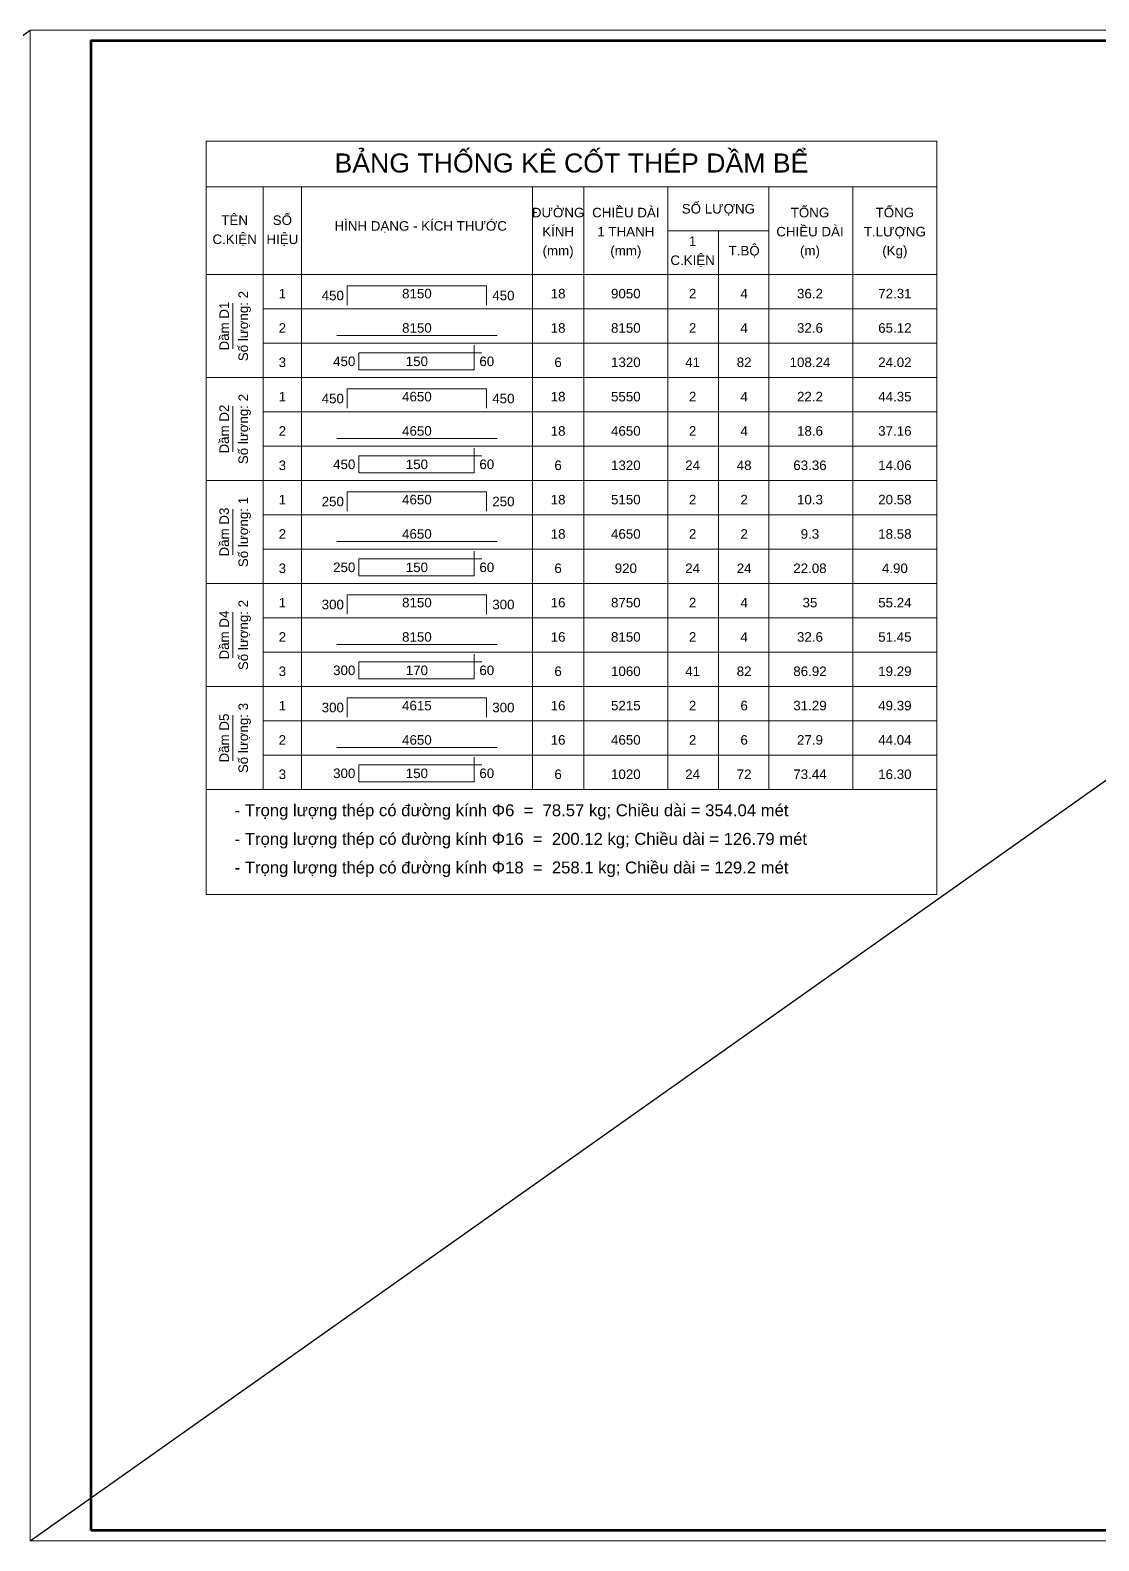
# Model space of a CAD drawing. Extents: x -192823 to 24985, y 78808 to 102574.
# Drawn here: x -8615 to 8185, y 78808 to 102568 of the extents above; entities that cross this region are included whole.
import ezdxf
from ezdxf.enums import TextEntityAlignment as Align

# ---------------------------------------------------------------- set-up
doc = ezdxf.new("R2010")
doc.units = 0
doc.header["$LTSCALE"] = 5
doc.header["$MEASUREMENT"] = 0
doc.linetypes.add('HIDDENX2', pattern=[0.75, 0.5, -0.25])
doc.layers.get('0').update_dxf_attribs({"linetype": 'CONTINUOUS', "lineweight": 25})
doc.layers.get('DEFPOINTS').update_dxf_attribs({"linetype": 'CONTINUOUS', "lineweight": 9})
for name, color, linetype, lineweight in [('Bao', 2, 'CONTINUOUS', 0), ('Khungten_LCDI', 7, 'CONTINUOUS', 25), ('LC Net thay', 7, 'CONTINUOUS', 25), ('LC Text1', 3, 'CONTINUOUS', 20), ('NetMo', 9, 'HIDDENX2', 0), ('Steel', 4, 'CONTINUOUS', 0), ('Text', 2, 'CONTINUOUS', 0), ('TextThep', 7, 'CONTINUOUS', 0)]:
    doc.layers.add(name, color=color, linetype=linetype, lineweight=lineweight)
doc.layers.add('KCS_Plotter', color=11, linetype='CONTINUOUS', plot=False)
doc.styles.add('Hoa', font='micross.ttf')
doc.styles.add('Khungten', font='', dxfattribs={"width": 0.9, "height": 5000})
doc.styles.add('Thuong', font='micross.ttf')
doc.styles.add('Title', font='', dxfattribs={"width": 0.8})
doc.styles.get('Khungten').set_extended_font_data('.VnAvantH')
doc.styles.get('Title').set_extended_font_data('.VnBlackH')

# ---------------------------------------------------------------- blocks, each defined once
blk = doc.blocks.new('ha tang Nui Beo')
at = {"layer": 'DEFPOINTS', "lineweight": 0}
blk.add_lwpolyline([(-1200, -14850), (-1200, 14850), (40800, 14850), (40800, -14850)], close=True, dxfattribs=at)
at = {"layer": 'Khungten_LCDI', "color": 5, "lineweight": 60}
blk.add_lwpolyline([(0, -14650), (0, 14650), (40600, 14650), (40600, -14650)], close=True, dxfattribs=at)
at = {"color": 7, "style": 'Khungten', "width": 0.8}
for tag, p in [('REVISION', (39499, -10746)), ('NGAYHT', (39546, -11609))]:
    blk.add_attdef(tag, text='', height=200, dxfattribs=at).set_placement(p, align=Align.CENTER)
at = {"layer": 'LC Text1', "style": 'Title', "width": 1.485915}
for tag, p, p2 in [('TENBANVE1', (36913, -8886), (40339, -8886)), ('TENBANVE2', (36913, -9562), (40339, -9562))]:
    blk.add_attdef(tag, text='', height=250, dxfattribs=at).set_placement(p, p2, align=Align.FIT)
at = {"layer": 'LC Text1', "style": 'Title', "width": 0.7}
blk.add_attdef('SOBANVE', text='', height=250, dxfattribs=at).set_placement((39562, -13896), align=Align.CENTER)

msp = doc.modelspace()

# ---------------------------------------------------------------- linework, layer by layer
at = {"layer": 'Bao'}
for p, q in [((-5850.7, 100824.9), (5639.3, 100824.9)), ((-5850.7, 100824.9), (-5850.7, 88974.9)), ((5639.3, 100824.9), (5639.3, 88974.9)), ((-5850.7, 100104.9), (5639.3, 100104.9)), ((-4950.7, 100104.9), (-4950.7, 90624.9)), ((-4350.7, 100104.9), (-4350.7, 90624.9)), ((-720.7, 100104.9), (-720.7, 90624.9)), ((89.3, 100104.9), (89.3, 90624.9)), ((1409.3, 100104.9), (1409.3, 90624.9)), ((2999.3, 100104.9), (2999.3, 90624.9)), ((4319.3, 100104.9), (4319.3, 90624.9)), ((1409.3, 99414.9), (2999.3, 99414.9)), ((2204.3, 99414.9), (2204.3, 90624.9)), ((-5850.7, 98724.9), (5639.3, 98724.9))]:
    msp.add_line(p, q, dxfattribs=at)
at = {"layer": 'KCS_Plotter'}
for p, q in [((-42215.1, 78808.2), (-8615.1, 102568.2)), ((-8615.1, 78808.2), (24984.9, 102568.2))]:
    msp.add_line(p, q, dxfattribs=at)
at = {"layer": 'NetMo'}
for p, q in [((-4950.7, 98184.9), (5639.3, 98184.9)), ((-4950.7, 97644.9), (5639.3, 97644.9)), ((-4950.7, 97104.9), (5639.3, 97104.9)), ((-4950.7, 96564.9), (5639.3, 96564.9)), ((-4950.7, 96024.9), (5639.3, 96024.9)), ((-4950.7, 95484.9), (5639.3, 95484.9)), ((-4950.7, 94944.9), (5639.3, 94944.9)), ((-4950.7, 94404.9), (5639.3, 94404.9)), ((-4950.7, 93864.9), (5639.3, 93864.9)), ((-4950.7, 93324.9), (5639.3, 93324.9)), ((-4950.7, 92784.9), (5639.3, 92784.9)), ((-4950.7, 92244.9), (5639.3, 92244.9)), ((-4950.7, 91704.9), (5639.3, 91704.9)), ((-4950.7, 91164.9), (5639.3, 91164.9)), ((-4950.7, 90624.9), (5639.3, 90624.9))]:
    msp.add_line(p, q, dxfattribs=at)
at = {"layer": 'Steel'}
for points in [[(-3630.7, 98244.9), (-3630.7, 98544.9), (-1440.7, 98544.9), (-1440.7, 98244.9)], [(-3795.7, 97764.9), (-1275.7, 97764.9)], [(-1515.7, 97494.9), (-3450.7, 97494.9), (-3450.7, 97224.9), (-1635.7, 97224.9), (-1635.7, 97614.9)], [(-3630.7, 96624.9), (-3630.7, 96924.9), (-1440.7, 96924.9), (-1440.7, 96624.9)], [(-3795.7, 96144.9), (-1275.7, 96144.9)], [(-1515.7, 95874.9), (-3450.7, 95874.9), (-3450.7, 95604.9), (-1635.7, 95604.9), (-1635.7, 95994.9)], [(-3630.7, 95004.9), (-3630.7, 95304.9), (-1440.7, 95304.9), (-1440.7, 95004.9)], [(-3795.7, 94524.9), (-1275.7, 94524.9)], [(-1515.7, 94254.9), (-3450.7, 94254.9), (-3450.7, 93984.9), (-1635.7, 93984.9), (-1635.7, 94374.9)], [(-3630.7, 93384.9), (-3630.7, 93684.9), (-1440.7, 93684.9), (-1440.7, 93384.9)], [(-3795.7, 92904.9), (-1275.7, 92904.9)], [(-1515.7, 92634.9), (-3450.7, 92634.9), (-3450.7, 92364.9), (-1635.7, 92364.9), (-1635.7, 92754.9)], [(-3630.7, 91764.9), (-3630.7, 92064.9), (-1440.7, 92064.9), (-1440.7, 91764.9)], [(-3795.7, 91284.9), (-1275.7, 91284.9)], [(-1515.7, 91014.9), (-3450.7, 91014.9), (-3450.7, 90744.9), (-1635.7, 90744.9), (-1635.7, 91134.9)]]:
    msp.add_lwpolyline(points, dxfattribs=at)
at = {"layer": 'Text'}
for p, q in [((-5430.7, 97554.9), (-5430.7, 98274.9)), ((-5850.7, 97104.9), (5639.3, 97104.9)), ((-5430.7, 95934.9), (-5430.7, 96654.9)), ((-5850.7, 95484.9), (5639.3, 95484.9)), ((-5430.7, 94314.9), (-5430.7, 95034.9)), ((-5850.7, 93864.9), (5639.3, 93864.9)), ((-5430.7, 92694.9), (-5430.7, 93414.9)), ((-5850.7, 92244.9), (5639.3, 92244.9)), ((-5430.7, 91074.9), (-5430.7, 91794.9)), ((-5850.7, 90624.9), (5639.3, 90624.9)), ((-5850.7, 90624.9), (5639.3, 90624.9)), ((-5850.7, 88974.9), (5639.3, 88974.9))]:
    msp.add_line(p, q, dxfattribs=at)

# ---------------------------------------------------------------- block references
at = {"layer": 'LC Net thay', "xscale": 0.8, "yscale": 0.8, "zscale": 0.8}
msp.add_blockref('ha tang Nui Beo', (-7655.1, 90688.2), dxfattribs=at)

# ---------------------------------------------------------------- texts
at = {"layer": 'Text', "color": 4, "style": 'Hoa'}
msp.add_text('BẢNG THỐNG KÊ CỐT THÉP DẦM BỂ', height=300, dxfattribs=at).set_placement((-105.7, 100329.9), align=Align.CENTER)
at = {"layer": 'Text'}
for s, style, p in [('ĐƯỜNG', 'Hoa', (-315.7, 99624.9)), ('CHIỀU DÀI', 'Hoa', (749.3, 99624.9)), ('SỐ LƯỢNG', 'Hoa', (2204.3, 99684.9)), ('TỔNG', 'Hoa', (3644.3, 99624.9)), ('TỔNG', 'Hoa', (4979.3, 99624.9)), ('TÊN', 'Hoa', (-5400.7, 99504.9)), ('SỐ', 'Hoa', (-4650.7, 99504.9)), ('HÌNH DẠNG - KÍCH THƯỚC', 'Hoa', (-2475.7, 99414.9)), ('C.KIỆN', 'Hoa', (-5400.7, 99204.9)), ('HIỆU', 'Hoa', (-4650.7, 99204.9)), ('KÍNH', 'Hoa', (-315.7, 99324.9)), ('1 THANH', 'Hoa', (749.3, 99324.9)), ('1', 'Hoa', (1799.3, 99174.9)), ('CHIỀU DÀI', 'Hoa', (3644.3, 99324.9)), ('T.LƯỢNG', 'Hoa', (4979.3, 99324.9)), ('(mm)', 'Thuong', (-315.7, 99024.9)), ('(mm)', 'Thuong', (749.3, 99024.9)), ('T.BỘ', 'Hoa', (2609.3, 99024.9)), ('(m)', 'Thuong', (3644.3, 99024.9)), ('(Kg)', 'Thuong', (4979.3, 99024.9)), ('C.KIỆN', 'Hoa', (1799.3, 98874.9))]:
    msp.add_text(s, height=150, dxfattribs=dict(at, style=style)).set_placement(p, align=Align.CENTER)
at = {"layer": 'Text', "style": 'Hoa'}
for s, p in [('Số lượng: 2', (-5190.7, 97914.9)), ('Dầm D1', (-5490.7, 97914.9)), ('Số lượng: 2', (-5190.7, 96294.9)), ('Dầm D2', (-5490.7, 96294.9)), ('Dầm D3', (-5490.7, 94674.9)), ('Số lượng: 1', (-5190.7, 94674.9)), ('Dầm D4', (-5490.7, 93054.9)), ('Số lượng: 2', (-5190.7, 93054.9)), ('Số lượng: 3', (-5190.7, 91434.9)), ('Dầm D5', (-5490.7, 91434.9))]:
    msp.add_text(s, height=150, rotation=90.00021, dxfattribs=at).set_placement(p, align=Align.CENTER)
for s, p in [('- Trọng lượng thép có đường kính Φ6  =  78.57 kg; Chiều dài = 354.04 mét', (-5400.7, 90204.9)), ('- Trọng lượng thép có đường kính Φ16  =  200.12 kg; Chiều dài = 126.79 mét', (-5400.7, 89754.9)), ('- Trọng lượng thép có đường kính Φ18  =  258.1 kg; Chiều dài = 129.2 mét', (-5400.7, 89304.9))]:
    msp.add_text(s, height=187.5, dxfattribs=at).set_placement(p)
at = {"layer": 'TextThep', "style": 'Hoa'}
for s, p in [('1', (-4650.7, 98304.9)), ('8150', (-2535.7, 98304.9)), ('18', (-315.7, 98304.9)), ('2', (-4650.7, 97764.9)), ('8150', (-2535.7, 97764.9)), ('18', (-315.7, 97764.9)), ('8150', (749.3, 97764.9)), ('2', (1799.3, 97764.9)), ('4', (2609.3, 97764.9)), ('32.6', (3644.3, 97764.9)), ('65.12', (4979.3, 97764.9)), ('3', (-4650.7, 97224.9)), ('150', (-2535.7, 97239.9)), ('6', (-315.7, 97224.9)), ('1', (-4650.7, 96684.9)), ('4650', (-2535.7, 96684.9)), ('18', (-315.7, 96684.9)), ('2', (-4650.7, 96144.9)), ('4650', (-2535.7, 96144.9)), ('18', (-315.7, 96144.9)), ('4650', (749.3, 96144.9)), ('2', (1799.3, 96144.9)), ('4', (2609.3, 96144.9)), ('18.6', (3644.3, 96144.9)), ('37.16', (4979.3, 96144.9)), ('3', (-4650.7, 95604.9)), ('150', (-2535.7, 95619.9)), ('6', (-315.7, 95604.9)), ('1', (-4650.7, 95064.9)), ('4650', (-2535.7, 95064.9)), ('18', (-315.7, 95064.9)), ('2', (-4650.7, 94524.9)), ('4650', (-2535.7, 94524.9)), ('18', (-315.7, 94524.9)), ('4650', (749.3, 94524.9)), ('2', (1799.3, 94524.9)), ('2', (2609.3, 94524.9)), ('9.3', (3644.3, 94524.9)), ('18.58', (4979.3, 94524.9)), ('3', (-4650.7, 93984.9)), ('150', (-2535.7, 93999.9)), ('6', (-315.7, 93984.9)), ('1', (-4650.7, 93444.9)), ('8150', (-2535.7, 93444.9)), ('16', (-315.7, 93444.9)), ('2', (-4650.7, 92904.9)), ('8150', (-2535.7, 92904.9)), ('16', (-315.7, 92904.9)), ('8150', (749.3, 92904.9)), ('2', (1799.3, 92904.9)), ('4', (2609.3, 92904.9)), ('32.6', (3644.3, 92904.9)), ('51.45', (4979.3, 92904.9)), ('3', (-4650.7, 92364.9)), ('170', (-2535.7, 92379.9)), ('6', (-315.7, 92364.9)), ('1', (-4650.7, 91824.9)), ('4615', (-2535.7, 91824.9)), ('16', (-315.7, 91824.9)), ('2', (-4650.7, 91284.9)), ('4650', (-2535.7, 91284.9)), ('16', (-315.7, 91284.9)), ('4650', (749.3, 91284.9)), ('2', (1799.3, 91284.9)), ('6', (2609.3, 91284.9)), ('27.9', (3644.3, 91284.9)), ('44.04', (4979.3, 91284.9)), ('3', (-4650.7, 90744.9)), ('150', (-2535.7, 90759.9)), ('6', (-315.7, 90744.9))]:
    msp.add_text(s, height=150, dxfattribs=at).set_placement(p, align=Align.BOTTOM_CENTER)
for s, p in [('450', (-3683.2, 98274.9)), ('450', (-3503.2, 97239.9)), ('450', (-3683.2, 96654.9)), ('450', (-3503.2, 95619.9)), ('250', (-3683.2, 95034.9)), ('250', (-3503.2, 93999.9)), ('300', (-3683.2, 93414.9)), ('300', (-3503.2, 92379.9)), ('300', (-3683.2, 91794.9)), ('300', (-3503.2, 90759.9))]:
    msp.add_text(s, height=150, dxfattribs=at).set_placement(p, align=Align.BOTTOM_RIGHT)
for s, p in [('450', (-1350.7, 98274.9)), ('60', (-1553.2, 97239.9)), ('450', (-1350.7, 96654.9)), ('60', (-1553.2, 95619.9)), ('250', (-1350.7, 95034.9)), ('60', (-1553.2, 93999.9)), ('300', (-1350.7, 93414.9)), ('60', (-1553.2, 92379.9)), ('300', (-1350.7, 91794.9)), ('60', (-1553.2, 90759.9))]:
    msp.add_text(s, height=150, dxfattribs=at).set_placement(p, align=Align.BOTTOM_LEFT)
at = {"layer": 'TextThep', "color": 7, "style": 'Hoa'}
for s, p in [('9050', (749.3, 98304.9)), ('2', (1799.3, 98304.9)), ('4', (2609.3, 98304.9)), ('36.2', (3644.3, 98304.9)), ('72.31', (4979.3, 98304.9)), ('1320', (749.3, 97224.9)), ('41', (1799.3, 97224.9)), ('82', (2609.3, 97224.9)), ('108.24', (3644.3, 97224.9)), ('24.02', (4979.3, 97224.9)), ('5550', (749.3, 96684.9)), ('2', (1799.3, 96684.9)), ('4', (2609.3, 96684.9)), ('22.2', (3644.3, 96684.9)), ('44.35', (4979.3, 96684.9)), ('1320', (749.3, 95604.9)), ('24', (1799.3, 95604.9)), ('48', (2609.3, 95604.9)), ('63.36', (3644.3, 95604.9)), ('14.06', (4979.3, 95604.9)), ('5150', (749.3, 95064.9)), ('2', (1799.3, 95064.9)), ('2', (2609.3, 95064.9)), ('10.3', (3644.3, 95064.9)), ('20.58', (4979.3, 95064.9)), ('920', (749.3, 93984.9)), ('24', (1799.3, 93984.9)), ('24', (2609.3, 93984.9)), ('22.08', (3644.3, 93984.9)), ('4.90', (4979.3, 93984.9)), ('8750', (749.3, 93444.9)), ('2', (1799.3, 93444.9)), ('4', (2609.3, 93444.9)), ('35', (3644.3, 93444.9)), ('55.24', (4979.3, 93444.9)), ('1060', (749.3, 92364.9)), ('41', (1799.3, 92364.9)), ('82', (2609.3, 92364.9)), ('86.92', (3644.3, 92364.9)), ('19.29', (4979.3, 92364.9)), ('5215', (749.3, 91824.9)), ('2', (1799.3, 91824.9)), ('6', (2609.3, 91824.9)), ('31.29', (3644.3, 91824.9)), ('49.39', (4979.3, 91824.9)), ('1020', (749.3, 90744.9)), ('24', (1799.3, 90744.9)), ('72', (2609.3, 90744.9)), ('73.44', (3644.3, 90744.9)), ('16.30', (4979.3, 90744.9))]:
    msp.add_text(s, height=150, dxfattribs=at).set_placement(p, align=Align.BOTTOM_CENTER)

doc.saveas('drawing.dxf')
